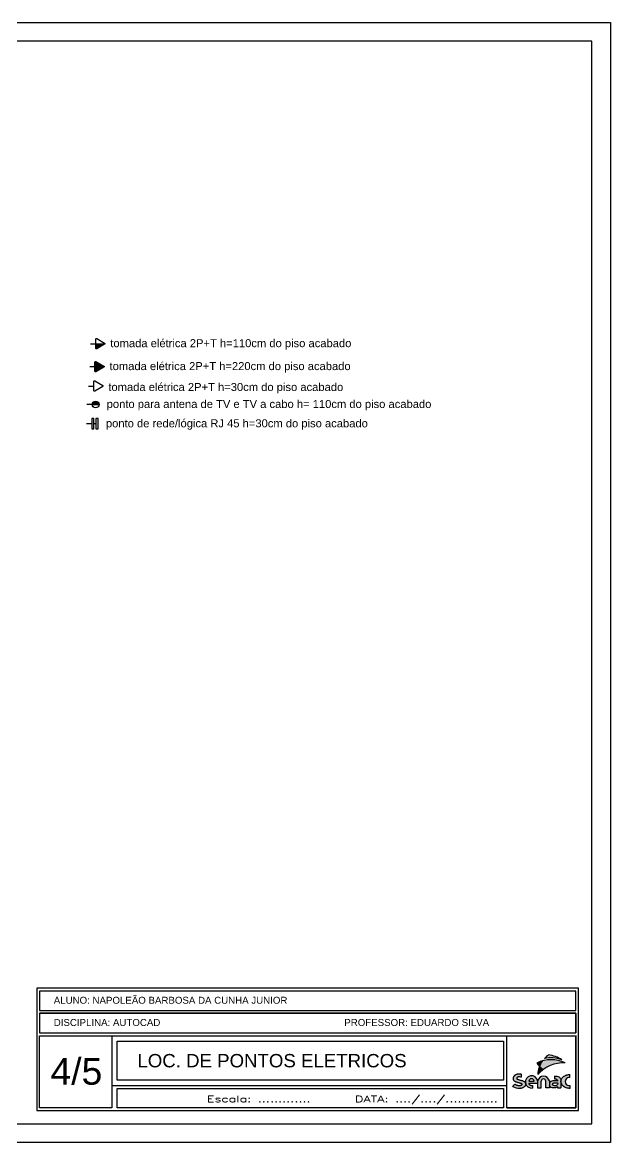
# Model space of a CAD drawing. Extents: x -39 to 242, y 20 to 69.
# Drawn here: x 184.79 to 195.81, y 37.49 to 58.49 of the extents above; entities that cross this region are included whole.
import ezdxf
from ezdxf.enums import TextEntityAlignment as Align

# ---------------------------------------------------------------- set-up
doc = ezdxf.new("R2010")
doc.units = 0
doc.header["$MEASUREMENT"] = 0
doc.layers.get('0').update_dxf_attribs({"linetype": 'CONTINUOUS'})
for name, color, linetype in [('01', 1, 'CONTINUOUS'), ('CARIMBO', 2, 'CONTINUOUS'), ('PRANCHA', 2, 'CONTINUOUS'), ('Texto', 2, 'CONTINUOUS')]:
    doc.layers.add(name, color=color, linetype=linetype)
doc.styles.add('COPLAND', font='arial.ttf', dxfattribs={"height": 0.4})
doc.styles.add('R100-100', font='arial.ttf', dxfattribs={"height": 0.26})
doc.styles.add('R80-100', font='arial.ttf', dxfattribs={"height": 0.2})
doc.styles.add('ROMANS', font='romans.shx')

# ---------------------------------------------------------------- blocks, each defined once
blk = doc.blocks.new('TOM-MÉDIA-S')
blk.add_hatch(color=0).paths.add_polyline_path([(0.2100579376276961, -0.00866025412410933, 0.2679491947425846), (0.2150579376276961, 0), (0.07783361898432874, 0), (0.07783361898432872, -0.06767949192431913, 0.5773502691896266), (0.09283361898432875, -0.0763397459621635)])
at = {"color": 0}
blk.add_line((0, 0), (0.2150579376276961, 0), dxfattribs=at)
blk.add_lwpolyline([(0.07783361898432872, -0.06767949192431913), (0.07783361898432872, 0.0676794919243191, -0.5773502691896268), (0.09283361898432875, 0.07633974596216347), (0.2100579376276961, 0.008660253951579412, -0.5773502691896237), (0.2100579376276961, -0.00866025412410933), (0.09283361898432875, -0.0763397459621635, -0.5773502691896267)], format="xyb", close=True, dxfattribs=at)
blk = doc.blocks.new('TOM-ALTA-S')
blk.add_hatch(color=0).paths.add_polyline_path([(-0.008660254037844371, -0.2100579376276961, 0.5773502691896236), (0.008660254037844371, -0.2100579376276961), (0.07633974596216349, -0.09283361898432874, 0.5773502691896266), (0.06767949192431912, -0.07783361898432871), (-0.06767949192431913, -0.07783361898432872, 0.5773502691896266), (-0.0763397459621635, -0.09283361898432875)])
at = {"color": 0}
blk.add_line((0, 0), (0, -0.07783361898432872), dxfattribs=at)
blk.add_lwpolyline([(-0.06767949192431913, -0.07783361898432872), (0.06767949192431912, -0.07783361898432871, -0.5773502691896267), (0.07633974596216349, -0.09283361898432874), (0.008660254037844371, -0.2100579376276961, -0.5773502691896237), (-0.008660254037844371, -0.2100579376276961), (-0.0763397459621635, -0.09283361898432875, -0.5773502691896268)], format="xyb", close=True, dxfattribs=at)
blk = doc.blocks.new('TOM-BAIXA')
at = {"color": 0}
blk.add_line((0, 0), (0.07783361898432872, 0), dxfattribs=at)
blk.add_lwpolyline([(0.07783361898432874, -0.0676794919283292), (0.07783361898432872, 0.067679491920309, -0.5773502693232966), (0.09283361898780158, 0.07633974595614833), (0.210057937631169, 0.00866025409046476, -0.5773502691896237), (0.2100579376242233, -0.00866025398522398), (0.09283361898085592, -0.07633974596817862, -0.5773502690559571)], format="xyb", close=True, dxfattribs=at)
blk = doc.blocks.new('ANTENA-M')
blk.add_hatch(color=0).paths.add_polyline_path([(0.1799999999999953, 0, 1), (0.07999999999999563, 0)])
at = {"color": 0}
for p, q in [((0.08000000000004093, 0), (0, 0)), ((0.07999999999999563, 0), (0.1799999999999953, 0))]:
    blk.add_line(p, q, dxfattribs=at)
blk.add_circle((0.1299999999999955, 0), 0.04999999999999982, dxfattribs=at)
blk = doc.blocks.new('A$C299836A3')
at = {"color": 0}
for p, q in [((0.07891875224208889, 0.07674191976843758), (2.278898136864882e-08, 0.07674191976843758)), ((0.1389206722030281, 0.07674191976843758), (0.1089187522421184, 0.07674191976843758))]:
    blk.add_line(p, q, dxfattribs=at)
for points in [[(0.07891875224208889, 0.1534838401920808), (0.07891875224208889, -6.552056674991036e-10), (0.1089187522421184, -6.552056674991036e-10), (0.1089187522421184, 0.1534838401920808)], [(0.1389206722030281, 0.1534838401920808), (0.1389206722030281, -6.552056674991036e-10), (0.1689206722031145, -6.552056674991036e-10), (0.1689206722031145, 0.1534838401920808)]]:
    blk.add_lwpolyline(points, close=True, dxfattribs=at)
blk = doc.blocks.new('senac df')
at = {"layer": '01', "true_color": 0x293189}
h = blk.add_hatch(color=177, dxfattribs=at)
h.dxf.hatch_style = 1
h.paths.add_polyline_path([(23.12471126328184, 82.12019125206895, 0.122060802589952), (22.6253476645162, 82.30675493716714, 0.05607907093259493), (22.47227989289519, 82.1776000858851, -0.137222284474121)])
at = {"layer": '01', "true_color": 0xf8991e}
h = blk.add_hatch(color=30, dxfattribs=at)
h.dxf.hatch_style = 1
h.paths.add_polyline_path([(22.44204722868611, 81.76714917624855, -0.07746554295554431), (22.28575715491785, 81.88065218743425, 0.08687936141240542), (22.22726702009857, 81.57732143022167, -0.05318235970607735)])
h.paths.add_polyline_path([(22.39205478295402, 82.07984694884334, 0.04275965867840641), (22.18967337267238, 82.00361093599624, 0.0624523624756864), (22.28575715491785, 81.88065218743425, -0.06327505743186186)])
at = {"layer": '01', "true_color": 0xf26722}
h = blk.add_hatch(color=30, dxfattribs=at)
h.dxf.hatch_style = 1
h.paths.add_polyline_path([(22.44204722868611, 81.76714917624855, -0.1612747070521967), (23.25427099141837, 82.01639403080233, 0.1759057720063292), (22.39205478295402, 82.07984694884334, 0.06327505743186185), (22.28575715491785, 81.88065218743425, 0.0774655429555441)])
at = {"layer": '01', "true_color": 0x293189}
h = blk.add_hatch(color=177, dxfattribs=at)
h.dxf.hatch_style = 1
edge = h.paths.add_edge_path()
edge.add_spline(control_points=[(21.28400685629879, 81.13305418256323), (21.31646558337513, 81.11050911736248), (21.3747886334079, 81.06999930431274), (21.46562045382725, 81.0552096680025), (21.53128894327458, 81.05705917596401), (21.5718536865905, 81.05751180781141), (21.60434446767719, 81.05603429598374), (21.64784580459252, 81.0698664943803), (21.70033816715232, 81.094840833678), (21.75194185663629, 81.14053388243957), (21.76848782056344, 81.20719545105936), (21.75667407279239, 81.26179791722407), (21.73451244703251, 81.29884620810407), (21.7096236962975, 81.32326614640034), (21.67422464339397, 81.33963028758842), (21.63313200922257, 81.35291171285714), (21.58705951632012, 81.36043488389714), (21.53722064302235, 81.3755501828267), (21.48976503443583, 81.38680828744928), (21.45439555545753, 81.39937515608788), (21.43538372580585, 81.4221155861822), (21.43653274155031, 81.44372399995845), (21.44174935233349, 81.46280102205684), (21.46359033081978, 81.47367682720814), (21.48784753422252, 81.48556003062313), (21.52058544475745, 81.49172442414638), (21.56205142004298, 81.48524354291777), (21.59215934880299, 81.47655709050045), (21.61002540335551, 81.47140254685871)], knot_values=[0, 0, 0, 0, 0.1170465418040239, 0.2103135867818472, 0.2692988181208128, 0.3144219548998243, 0.3321721094722924, 0.366324336470911, 0.4490840558350866, 0.5070681563274516, 0.5654376660436878, 0.6459643796785843, 0.6674534803110195, 0.6943818134907365, 0.7491463655181009, 0.78236154089769, 0.8239652090854733, 0.8887703709138945, 0.9383756955747148, 0.9703618881101811, 1.000752297367376, 1.017988205684793, 1.033835485385243, 1.057256855152789, 1.085894329854917, 1.116536913852712, 1.154789815442737, 1.210616922878685, 1.210616922878685, 1.210616922878685, 1.210616922878685], degree=3, periodic=0)
edge.add_line((21.61002540335551, 81.47140254685871), (21.61027989235822, 81.58064914836669))
edge.add_line((21.61027989235822, 81.58064914836669), (21.60141912716766, 81.58224368998309))
edge.add_line((21.60141912716766, 81.58224368998309), (21.59255245922158, 81.58379822849547))
edge.add_line((21.59255245922158, 81.58379822849547), (21.58367398576451, 81.58527276079981))
edge.add_line((21.58367398576451, 81.58527276079981), (21.57477780404093, 81.5866272837921))
edge.add_line((21.57477780404093, 81.5866272837921), (21.56341220626393, 81.58811550501335))
edge.add_line((21.56341220626393, 81.58811550501335), (21.55690947087701, 81.58881849025856))
edge.add_line((21.55690947087701, 81.58881849025856), (21.54793426751366, 81.58960031447236))
edge.add_line((21.54793426751366, 81.58960031447236), (21.53893845257091, 81.5901616052132))
edge.add_line((21.53893845257091, 81.5901616052132), (21.52992811838224, 81.5904968183754))
edge.add_line((21.52992811838224, 81.5904968183754), (21.52090935728112, 81.59060040985335))
edge.add_line((21.52090935728112, 81.59060040985335), (21.51188826160103, 81.59046683554136))
edge.add_line((21.51188826160103, 81.59046683554136), (21.50287092367547, 81.59009055133383))
edge.add_line((21.50287092367547, 81.59009055133383), (21.4938634358379, 81.58946601312509))
edge.add_line((21.4938634358379, 81.58946601312509), (21.48089127582807, 81.58811550501335))
edge.add_line((21.48089127582807, 81.58811550501335), (21.47590260101572, 81.58744991233503))
edge.add_line((21.47590260101572, 81.58744991233503), (21.46696583646846, 81.58604555323193))
edge.add_line((21.46696583646846, 81.58604555323193), (21.45807527793971, 81.58436610752086))
edge.add_line((21.45807527793971, 81.58436610752086), (21.44924471851154, 81.58240303974635))
edge.add_line((21.44924471851154, 81.58240303974635), (21.44048795126605, 81.58014781445293))
edge.add_line((21.44048795126605, 81.58014781445293), (21.4318187692853, 81.57759189618508))
edge.add_line((21.4318187692853, 81.57759189618508), (21.42325096565139, 81.57472674948737))
edge.add_line((21.42325096565139, 81.57472674948737), (21.41479833344638, 81.57154383890429))
edge.add_line((21.41479833344638, 81.57154383890429), (21.40647466575237, 81.56803462898036))
edge.add_line((21.40647466575237, 81.56803462898036), (21.39902077334204, 81.56454898157668))
edge.add_line((21.39902077334204, 81.56454898157668), (21.39027144124424, 81.56000519410588))
edge.add_line((21.39027144124424, 81.56000519410588), (21.38242980410651, 81.55547812968182))
edge.add_line((21.38242980410651, 81.55547812968182), (21.37479212306688, 81.55061024757843))
edge.add_line((21.37479212306688, 81.55061024757843), (21.36738167581602, 81.54540240325956))
edge.add_line((21.36738167581602, 81.54540240325956), (21.36022174004463, 81.53985545218903))
edge.add_line((21.36022174004463, 81.53985545218903), (21.35333559344336, 81.53397024983066))
edge.add_line((21.35333559344336, 81.53397024983066), (21.34674651370291, 81.52774765164827))
edge.add_line((21.34674651370291, 81.52774765164827), (21.34047777851395, 81.5211885131057))
edge.add_line((21.34047777851395, 81.5211885131057), (21.33740300136958, 81.51770406059543))
edge.add_line((21.33740300136958, 81.51770406059543), (21.32900341072503, 81.5070769325958))
edge.add_line((21.32900341072503, 81.5070769325958), (21.32386827407533, 81.49956066537389))
edge.add_line((21.32386827407533, 81.49956066537389), (21.31918714589766, 81.49176965823648))
edge.add_line((21.31918714589766, 81.49176965823648), (21.31499959976189, 81.48372822549725))
edge.add_line((21.31499959976189, 81.48372822549725), (21.31134520923789, 81.47546068146984))
edge.add_line((21.31134520923789, 81.47546068146984), (21.30705412994644, 81.46305142626989))
edge.add_line((21.30705412994644, 81.46305142626989), (21.30579287346346, 81.45834451935376))
edge.add_line((21.30579287346346, 81.45834451935376), (21.30394640300157, 81.44954458348867))
edge.add_line((21.30394640300157, 81.44954458348867), (21.30271491121314, 81.44061594170078))
edge.add_line((21.30271491121314, 81.44061594170078), (21.3020883785785, 81.43158300435645))
edge.add_line((21.3020883785785, 81.43158300435645), (21.30200122359611, 81.42560140269401))
edge.add_line((21.30200122359611, 81.42560140269401), (21.30262388800599, 81.4133256592191))
edge.add_line((21.30262388800599, 81.4133256592191), (21.30381150133709, 81.4042287907934))
edge.add_line((21.30381150133709, 81.4042287907934), (21.30564397282161, 81.39526330037161))
edge.add_line((21.30564397282161, 81.39526330037161), (21.30814542054489, 81.38651251626551))
edge.add_line((21.30814542054489, 81.38651251626551), (21.31133996259226, 81.37805976678688))
edge.add_line((21.31133996259226, 81.37805976678688), (21.31625623466846, 81.3681932247544))
edge.add_line((21.31625623466846, 81.3681932247544), (21.3198973691189, 81.36237360832531))
edge.add_line((21.3198973691189, 81.36237360832531), (21.3252330157514, 81.3552248669752))
edge.add_line((21.3252330157514, 81.3552248669752), (21.33118521595607, 81.34851947596981))
edge.add_line((21.33118521595607, 81.34851947596981), (21.33768033002407, 81.34223453915264))
edge.add_line((21.33768033002407, 81.34223453915264), (21.34464471824657, 81.33634716036723))
edge.add_line((21.34464471824657, 81.33634716036723), (21.35200474091472, 81.33083444345712))
edge.add_line((21.35200474091472, 81.33083444345712), (21.35968675831968, 81.32567349226582))
edge.add_line((21.35968675831968, 81.32567349226582), (21.36761713075262, 81.32084141063689))
edge.add_line((21.36761713075262, 81.32084141063689), (21.37572221850469, 81.31631530241384))
edge.add_line((21.37572221850469, 81.31631530241384), (21.38252190673995, 81.31277837059645))
edge.add_line((21.38252190673995, 81.31277837059645), (21.3921825084608, 81.3080930340756))
edge.add_line((21.3921825084608, 81.3080930340756), (21.40048020095614, 81.30436687983075))
edge.add_line((21.40048020095614, 81.30436687983075), (21.40882460477397, 81.30088442563245))
edge.add_line((21.40882460477397, 81.30088442563245), (21.41721880150171, 81.29763627717368))
edge.add_line((21.41721880150171, 81.29763627717368), (21.42566587272681, 81.29461304014748))
edge.add_line((21.42566587272681, 81.29461304014748), (21.43416890003672, 81.29180532024687))
edge.add_line((21.43416890003672, 81.29180532024687), (21.44273096501888, 81.28920372316486))
edge.add_line((21.44273096501888, 81.28920372316486), (21.45563520689348, 81.28568162543965))
edge.add_line((21.45563520689348, 81.28568162543965), (21.46004410187105, 81.28458047636762))
edge.add_line((21.46004410187105, 81.28458047636762), (21.46879082113562, 81.2825195194357))
edge.add_line((21.46879082113562, 81.2825195194357), (21.47757881625251, 81.28056839945071))
edge.add_line((21.47757881625251, 81.28056839945071), (21.48639119629105, 81.2786787513254))
edge.add_line((21.48639119629105, 81.2786787513254), (21.49521107032059, 81.27680220997256))
edge.add_line((21.49521107032059, 81.27680220997256), (21.50402154741044, 81.2748904103049))
edge.add_line((21.50402154741044, 81.2748904103049), (21.51280573662996, 81.27289498723523))
edge.add_line((21.51280573662996, 81.27289498723523), (21.52154674704849, 81.27076757567627))
edge.add_line((21.52154674704849, 81.27076757567627), (21.53104797537526, 81.26822962270319))
edge.add_line((21.53104797537526, 81.26822962270319), (21.5388398260142, 81.26594388048295))
edge.add_line((21.5388398260142, 81.26594388048295), (21.54741787756869, 81.26330143707925))
edge.add_line((21.54741787756869, 81.26330143707925), (21.5560109645796, 81.26065042734459))
edge.add_line((21.5560109645796, 81.26065042734459), (21.56466821863919, 81.2581088220049))
edge.add_line((21.56466821863919, 81.2581088220049), (21.56967408649882, 81.25674807772091))
edge.add_line((21.56967408649882, 81.25674807772091), (21.58225741524553, 81.25356507522602))
edge.add_line((21.58225741524553, 81.25356507522602), (21.59095393375545, 81.25103824579931))
edge.add_line((21.59095393375545, 81.25103824579931), (21.59933845212823, 81.24778726687393))
edge.add_line((21.59933845212823, 81.24778726687393), (21.60784018305924, 81.24297013313651))
edge.add_line((21.60784018305924, 81.24297013313651), (21.61439392408964, 81.23753013402138))
edge.add_line((21.61439392408964, 81.23753013402138), (21.62047541921132, 81.23037191948255))
edge.add_line((21.62047541921132, 81.23037191948255), (21.62504685447532, 81.22224641818048))
edge.add_line((21.62504685447532, 81.22224641818048), (21.62807296550375, 81.2103623007516))
edge.add_line((21.62807296550375, 81.2103623007516), (21.62800909778742, 81.2044136168343))
edge.add_line((21.62800909778742, 81.2044136168343), (21.62607800012857, 81.19543092287941))
edge.add_line((21.62607800012857, 81.19543092287941), (21.62225515607517, 81.18696378475377))
edge.add_line((21.62225515607517, 81.18696378475377), (21.61703684739882, 81.17959149744274))
edge.add_line((21.61703684739882, 81.17959149744274), (21.61038358105654, 81.17318108818036))
edge.add_line((21.61038358105654, 81.17318108818036), (21.60295157922229, 81.16806173422633))
edge.add_line((21.60295157922229, 81.16806173422633), (21.59486378404953, 81.16386435634273))
edge.add_line((21.59486378404953, 81.16386435634273), (21.58346666506031, 81.1593119196192))
edge.add_line((21.58346666506031, 81.1593119196192), (21.57771581704531, 81.15736874995044))
edge.add_line((21.57771581704531, 81.15736874995044), (21.56899427446207, 81.15480632912745))
edge.add_line((21.56899427446207, 81.15480632912745), (21.56021446651854, 81.15272241172728))
edge.add_line((21.56021446651854, 81.15272241172728), (21.5513819819902, 81.15115926752513))
edge.add_line((21.5513819819902, 81.15115926752513), (21.54208167553236, 81.15012654772491))
edge.add_line((21.54208167553236, 81.15012654772491), (21.53358203731346, 81.14974735541782))
edge.add_line((21.53358203731346, 81.14974735541782), (21.52463037543287, 81.14987060628899))
edge.add_line((21.52463037543287, 81.14987060628899), (21.51565786254397, 81.15045309045176))
edge.add_line((21.51565786254397, 81.15045309045176), (21.50667493726533, 81.15141897737024))
edge.add_line((21.50667493726533, 81.15141897737024), (21.49769203821551, 81.15269243650853))
edge.add_line((21.49769203821551, 81.15269243650853), (21.48871960401306, 81.15419763733073))
edge.add_line((21.48871960401306, 81.15419763733073), (21.48092391812293, 81.15563786146711))
edge.add_line((21.48092391812293, 81.15563786146711), (21.47085168350739, 81.15763399560852))
edge.add_line((21.47085168350739, 81.15763399560852), (21.46199494153017, 81.1595736551165))
edge.add_line((21.46199494153017, 81.1595736551165), (21.45322411816791, 81.16174381941956))
edge.add_line((21.45322411816791, 81.16174381941956), (21.44456547854222, 81.16421052900455))
edge.add_line((21.44456547854222, 81.16421052900455), (21.43604528777472, 81.16703982435831))
edge.add_line((21.43604528777472, 81.16703982435831), (21.42515810795992, 81.17128489370447))
edge.add_line((21.42515810795992, 81.17128489370447), (21.41158022342302, 81.17830863682875))
edge.add_line((21.41158022342302, 81.17830863682875), (21.40388446952105, 81.1830455882821))
edge.add_line((21.40388446952105, 81.1830455882821), (21.39646837049671, 81.1882241919472))
edge.add_line((21.39646837049671, 81.1882241919472), (21.38619779183591, 81.1965123246942))
edge.add_line((21.38619779183591, 81.1965123246942), (21.38259271598842, 81.19976427059947))
edge.add_line((21.38259271598842, 81.19976427059947), (21.37612130740367, 81.20601930224241))
edge.add_line((21.37612130740367, 81.20601930224241), (21.36985001607406, 81.21247512093727))
edge.add_line((21.36985001607406, 81.21247512093727), (21.36367878337201, 81.2190313331581))
edge.add_line((21.36367878337201, 81.2190313331581), (21.28400685629879, 81.13305418256323))
edge = h.paths.add_edge_path()
edge.add_arc((21.98940851089095, 81.29533893875042), 0.2303844568207524, 9.120407305466284, 278.663521106106)
edge.add_line((22.02411165303033, 81.06758317072193), (22.02411165303033, 81.16631278986004))
edge.add_spline(control_points=[(22.02411165303033, 81.16631278986003), (22.01052378622247, 81.16578520698667), (21.98365020946837, 81.16474177323494), (21.93509773939263, 81.17428885824167), (21.89176911706384, 81.20648546959453), (21.88815512293883, 81.24042006657842), (21.88701341003855, 81.25114049550061)], knot_values=[0, 0, 0, 0, 0.04058585779034729, 0.08026919750412398, 0.1488738225000278, 0.1805558110187339, 0.1805558110187339, 0.1805558110187339, 0.1805558110187339], degree=3, periodic=0)
edge.add_line((21.88701341003855, 81.25114049550061), (22.21688031199379, 81.25114049550061))
edge.add_line((22.21688031199379, 81.25114049550061), (22.21688031199379, 81.33185712117542))
h.paths.add_polyline_path([(21.887971521842, 81.33033298420486, -0.8846075214404191), (22.08568952886458, 81.33033298420486)], flags=16)
h.paths.add_polyline_path([(22.35249351663758, 81.32505067618348, -1), (22.52328813003926, 81.32505067618348), (22.52328813003926, 81.0791812096532), (22.65890133468305, 81.0791812096532), (22.65890133468305, 81.33185712117542, 0.8201310592314983), (22.21688031199379, 81.33185712117542), (22.21688031199379, 81.25114049550061), (22.21688031199379, 81.0791812096532), (22.35249351663758, 81.0791812096532)])
edge = h.paths.add_edge_path()
edge.add_spline(control_points=[(23.09125295282868, 81.32993564227725), (23.09158395652497, 81.34191595425283), (23.09264669990266, 81.36290681089726), (23.08574394868253, 81.40197516551237), (23.06580478769608, 81.43880734057905), (23.02819690223114, 81.47599562929733), (22.97467822814584, 81.50548177820937), (22.90888241160081, 81.51419530570011), (22.86453322236353, 81.51322152555201), (22.84575992481211, 81.51280931814114)], knot_values=[0, 0, 0, 3.601025033717065e-11, 0.03589685289229289, 0.06283103389165084, 0.1181243715006328, 0.1579725824448673, 0.2205898683946723, 0.2974174022543364, 0.3538105935848078, 0.3538105935848078, 0.3538105935848078, 0.3538105935848078], degree=3, periodic=0)
edge.add_line((22.84575992481211, 81.51280931814114), (22.84575992481211, 81.40792220634927))
edge.add_spline(control_points=[(22.84575992481211, 81.40792220634927), (22.8533909951331, 81.4079212335589), (22.86923304967899, 81.40791921405211), (22.89740313573231, 81.40793781105228), (22.93092513012447, 81.39447067986168), (22.95564869388534, 81.37485699007907), (22.96970223859372, 81.35114329709235), (22.96617419328636, 81.33916875990525), (22.96731548700491, 81.32499088318507), (22.94973335908056, 81.33547180329337), (22.92619184848442, 81.33682704931134), (22.8871396957258, 81.33803641866196), (22.83621574269645, 81.34230210203228), (22.78372369298665, 81.33574847434105), (22.73234531402221, 81.32198237504457), (22.70087768813024, 81.29797254189299), (22.67379212663221, 81.27949384393676), (22.6638285314243, 81.26185429145096), (22.65890133468305, 81.2512058303841)], knot_values=[0, 0, 0, 0, 0.02292818971989163, 0.04759877931963437, 0.08384156327373264, 0.1286360896759426, 0.1409286221694976, 0.1628370626423538, 0.1651654007277449, 0.179695667776556, 0.1964941945974233, 0.250687206844104, 0.2876467794412468, 0.3519702982388161, 0.4080017012140835, 0.4440341584914037, 0.4702679379263926, 0.5047630191383674, 0.5047630191383674, 0.5047630191383674, 0.5047630191383674], degree=3, periodic=0)
edge.add_line((22.65890133468305, 81.25120583038411), (22.65890133468305, 81.16200879609012))
edge.add_spline(control_points=[(22.65890133468305, 81.16200879609013), (22.66999565155044, 81.14202706914591), (22.69277406892438, 81.10100136908446), (22.76259252954079, 81.0765703738626), (22.82558544912181, 81.06888819090591), (22.88407176357233, 81.07894713987373), (22.92722512830711, 81.09741788415171), (22.95184725665542, 81.11569141948345), (22.96150043515991, 81.12285561325132)], knot_values=[0, 0, 0, 0, 0.06639583106812998, 0.1363213228933658, 0.2095361815275619, 0.2566538939424002, 0.312487827447, 0.3484940224273204, 0.3484940224273204, 0.3484940224273204, 0.3484940224273204], degree=3, periodic=0)
edge.add_line((22.96150043515991, 81.12285561325132), (22.96150043515991, 81.07760761643601))
edge.add_line((22.96150043515991, 81.07760761643601), (23.09125295282934, 81.07909921156127))
edge.add_spline(control_points=[(23.09125295282934, 81.07909921156127), (23.09157820329625, 81.13961669012596), (23.09202768300677, 81.22324878757945), (23.09061368797357, 81.30679815924846), (23.09125295282834, 81.32993564226524)], knot_values=[0.3538105935487975, 0.3538105935487975, 0.3538105935487975, 0.3538105935487975, 0.53531971242283, 0.6046470242527817, 0.6046470242527817, 0.6046470242527817, 0.6046470242887919], degree=3, periodic=0)
edge = h.paths.add_edge_path(flags=16)
edge.add_spline(control_points=[(22.97061851619696, 81.24510004490003), (22.96724697184049, 81.24987670694169), (22.9540303075651, 81.26860152022803), (22.90662190676688, 81.2620242274925), (22.87045195987911, 81.26685032215104), (22.83821018600077, 81.25901407995772), (22.81414949221391, 81.25535790086471), (22.79189000838034, 81.23771705925934), (22.77636590664713, 81.21869177479678), (22.77652162703908, 81.18841059752876), (22.80728045852707, 81.16509806938647), (22.84760257896781, 81.1501755759108), (22.90281311022319, 81.14760959691822), (22.94510657397944, 81.18005641963171), (22.97287120575668, 81.21550358762087), (22.97121593621086, 81.23725097584261), (22.97061851619696, 81.24510004490003)], knot_values=[0, 0, 0, 0, 0.01688874586801269, 0.06620493772864, 0.1223245729698048, 0.1300604124884419, 0.1654732948244443, 0.19348934545682, 0.2133214933409269, 0.2373426305082509, 0.2747180988150443, 0.3185455175290917, 0.368519057532726, 0.4312014026625527, 0.4720084276659519, 0.4950541753922108, 0.4950541753922108, 0.4950541753922108, 0.4950541753922108], degree=3, periodic=0)
edge = h.paths.add_edge_path()
edge.add_line((23.42374192811599, 81.46090294035295), (23.42374192811599, 81.56927610362206))
edge.add_spline(control_points=[(23.42374192811599, 81.56927610362206), (23.40854453227118, 81.56973349668993), (23.36997673950542, 81.57089426404994), (23.30529012530925, 81.55785582558926), (23.22600062001092, 81.5277903423458), (23.14643860713173, 81.46850542386704), (23.09989571005954, 81.39397539067501), (23.09201303945634, 81.34362761074244), (23.09125295282834, 81.32993564226521)], knot_values=[0.481185068371087, 0.481185068371087, 0.481185068371087, 0.481185068371087, 0.5267023306364078, 0.5966983021013849, 0.677380729316007, 0.7795732016108928, 0.8895853863061398, 0.9302280848494399, 0.9302280848494399, 0.9302280848494399, 0.9302280848494399], degree=3, periodic=0)
edge.add_spline(control_points=[(23.09125295282834, 81.32993564226521), (23.09004188804634, 81.30811989099647), (23.09507498353152, 81.25887118128858), (23.13282261579204, 81.17837666644954), (23.21992592191621, 81.09076891295494), (23.3325561271991, 81.0574116884823), (23.40506332484619, 81.05508120004194), (23.42408285875149, 81.05446988412646)], knot_values=[0, 0, 0, 0, 0.06475701458016092, 0.1443490612267846, 0.2632332803439829, 0.4240136211683113, 0.4811850683710871, 0.4811850683710871, 0.4811850683710871, 0.4811850683710871], degree=3, periodic=0)
edge.add_line((23.42408285875149, 81.05446988412646), (23.42374192811599, 81.15859183140307))
edge.add_arc((23.40226743769431, 81.30974738587801), 0.1526733617482022, 81.91416705569912, 278.0858329443009, ccw=False)
at = {"color": 2, "linetype": 'Continuous'}
for p, q in [((21.06165171517808, 80.32818140833248), (21.06165171517808, 83.03167147656475)), ((21.06165171517808, 80.3803082527289), (21.06165171517808, 83.02499643642767)), ((23.64651720957242, 83.03085036924813), (23.64651720957242, 80.32818140833248)), ((23.64651720957242, 80.32818140833248), (21.06165171517808, 80.32818140833248))]:
    blk.add_line(p, q, dxfattribs=at)
at = {"layer": '01', "color": 177, "true_color": 0x293189}
for p, q in [((23.42374192811599, 81.46090294035295), (23.42374192811599, 81.56927610362206)), ((21.88797152184202, 81.33033298420486), (22.08568952886458, 81.33033298420486)), ((22.02411165303033, 81.16631278986004), (22.02411165303033, 81.06758317072193)), ((23.42374192811599, 81.15859183140307), (23.42408285875149, 81.05446988412646))]:
    blk.add_line(p, q, dxfattribs=at)
at = {"layer": '01'}
blk.add_lwpolyline([(21.06165171517808, 83.02499643642767), (23.64651720957242, 83.02499643642767), (23.64651720957242, 80.32818140833248), (21.06165171517808, 80.32818140833248)], close=True, dxfattribs=at)
at = {"layer": '01', "color": 177, "true_color": 0x293189}
for points in [[(21.61002540335551, 81.47140254685871), (21.61027989235822, 81.58064914836669), (21.60141912716765, 81.58224368998309), (21.59255245922158, 81.58379822849547), (21.58367398576451, 81.58527276079981), (21.57477780404093, 81.5866272837921), (21.56341220626393, 81.58811550501335), (21.55690947087701, 81.58881849025856), (21.54793426751366, 81.58960031447236), (21.53893845257091, 81.5901616052132), (21.52992811838224, 81.5904968183754), (21.52090935728112, 81.59060040985335), (21.51188826160103, 81.59046683554136), (21.50287092367547, 81.59009055133383), (21.4938634358379, 81.58946601312509), (21.48089127582807, 81.58811550501335), (21.47590260101572, 81.58744991233503), (21.46696583646846, 81.58604555323193), (21.45807527793971, 81.58436610752086), (21.44924471851154, 81.58240303974635), (21.44048795126605, 81.58014781445293), (21.4318187692853, 81.57759189618508), (21.42325096565139, 81.57472674948737), (21.41479833344638, 81.57154383890429), (21.40647466575237, 81.56803462898036), (21.39902077334204, 81.56454898157668), (21.39027144124424, 81.56000519410588), (21.38242980410651, 81.55547812968182), (21.37479212306688, 81.55061024757843), (21.36738167581602, 81.54540240325956), (21.36022174004463, 81.53985545218903), (21.35333559344336, 81.53397024983066), (21.34674651370291, 81.52774765164827), (21.34047777851395, 81.5211885131057), (21.33740300136958, 81.51770406059543), (21.32900341072503, 81.5070769325958), (21.32386827407533, 81.49956066537389), (21.31918714589766, 81.49176965823648), (21.31499959976189, 81.48372822549725), (21.31134520923789, 81.47546068146984), (21.30705412994644, 81.46305142626989), (21.30579287346346, 81.45834451935376), (21.30394640300157, 81.44954458348867), (21.30271491121314, 81.44061594170078), (21.3020883785785, 81.43158300435645), (21.30200122359611, 81.42560140269401), (21.30262388800599, 81.4133256592191), (21.30381150133709, 81.4042287907934), (21.30564397282161, 81.39526330037161), (21.30814542054489, 81.38651251626551), (21.31133996259226, 81.37805976678688), (21.31625623466846, 81.3681932247544), (21.3198973691189, 81.36237360832531), (21.3252330157514, 81.3552248669752), (21.33118521595607, 81.34851947596981), (21.33768033002407, 81.34223453915264), (21.34464471824657, 81.33634716036723), (21.35200474091472, 81.33083444345712), (21.35968675831968, 81.32567349226582), (21.36761713075262, 81.32084141063689), (21.37572221850469, 81.31631530241384), (21.38252190673995, 81.31277837059645), (21.3921825084608, 81.3080930340756), (21.40048020095614, 81.30436687983075), (21.40882460477397, 81.30088442563245), (21.41721880150171, 81.29763627717368), (21.42566587272681, 81.29461304014748), (21.43416890003672, 81.29180532024687), (21.44273096501888, 81.28920372316486), (21.45563520689348, 81.28568162543965), (21.46004410187105, 81.28458047636762), (21.46879082113562, 81.2825195194357), (21.47757881625251, 81.28056839945071), (21.48639119629105, 81.2786787513254), (21.49521107032058, 81.27680220997256), (21.50402154741044, 81.2748904103049), (21.51280573662996, 81.27289498723523), (21.52154674704849, 81.27076757567627), (21.53104797537526, 81.26822962270319), (21.5388398260142, 81.26594388048295), (21.54741787756869, 81.26330143707925), (21.5560109645796, 81.26065042734459), (21.56466821863919, 81.2581088220049), (21.56967408649882, 81.25674807772091), (21.58225741524553, 81.25356507522602), (21.59095393375545, 81.25103824579931), (21.59933845212823, 81.24778726687393), (21.60784018305924, 81.24297013313651), (21.61439392408964, 81.23753013402138), (21.62047541921132, 81.23037191948255), (21.62504685447532, 81.22224641818048), (21.62807296550375, 81.2103623007516), (21.62800909778742, 81.2044136168343), (21.62607800012857, 81.19543092287941), (21.62225515607517, 81.18696378475377), (21.61703684739882, 81.17959149744274), (21.61038358105654, 81.17318108818036), (21.60295157922229, 81.16806173422633), (21.59486378404953, 81.16386435634273), (21.58346666506031, 81.1593119196192), (21.57771581704531, 81.15736874995044), (21.56899427446207, 81.15480632912745), (21.56021446651854, 81.15272241172728), (21.5513819819902, 81.15115926752513), (21.54208167553236, 81.15012654772491), (21.53358203731346, 81.14974735541782), (21.52463037543287, 81.14987060628899), (21.51565786254397, 81.15045309045176), (21.50667493726533, 81.15141897737024), (21.4976920382155, 81.15269243650853), (21.48871960401306, 81.15419763733073), (21.48092391812293, 81.15563786146711), (21.47085168350739, 81.15763399560852), (21.46199494153017, 81.1595736551165), (21.45322411816791, 81.16174381941956), (21.44456547854222, 81.16421052900455), (21.43604528777472, 81.16703982435831), (21.42768981098703, 81.1702977459677), (21.42344446375716, 81.17217134966555), (21.41158022342302, 81.17830863682875), (21.40388446952105, 81.1830455882821), (21.39646837049671, 81.1882241919472), (21.38619779183591, 81.1965123246942), (21.38259271598842, 81.19976427059947), (21.37612130740367, 81.20601930224241), (21.36985001607406, 81.21247512093727), (21.36367878337201, 81.2190313331581), (21.28400685629879, 81.13305418256323)], [(22.84575992481211, 81.51280931814114), (22.84575992481211, 81.40792220634927)], [(21.88701341003855, 81.25114049550061), (22.21688031199379, 81.25114049550061)], [(22.21688031199379, 81.33185712117542), (22.21688031199379, 81.0791812096532), (22.35249351663758, 81.0791812096532), (22.35249351663758, 81.32505067618348)], [(22.65890133468305, 81.33185712117542), (22.65890133468305, 81.0791812096532), (22.52328813003926, 81.0791812096532), (22.52328813003926, 81.32505067618348)], [(22.96150043515991, 81.12285561325132), (22.96150043515991, 81.07760761643601), (23.09125295282934, 81.07909921156127)]]:
    blk.add_lwpolyline(points, dxfattribs=at)
for centre, radius, start, end in [((23.1227742372673, 81.56194872012946), 0.8956391551383163, 123.7373921555034, 136.5763208705959), ((22.69587407558585, 80.98263809051144), 1.21570083857851, 69.34445468579513, 100.5982916872857), ((22.49861029658166, 81.20593494518114), 1.108091609564405, 55.59587831047986, 83.43245441538109), ((21.98940851089095, 81.29533893875042), 0.2303844568207547, 9.120407305466143, 278.6635211061068), ((21.98683052535329, 81.31818136848463), 0.09960303378841745, 7.007568778803408, 172.9924312211956), ((22.43789082333842, 81.28774494206775), 0.2253697638780394, 11.28751524698183, 168.7124847530182), ((22.43789082333842, 81.32505067618348), 0.08539730670083756, 0, 180), ((23.40226743769431, 81.30974738587801), 0.1526733617482022, 81.91416705569911, 278.0858329443009)]:
    blk.add_arc(centre, radius, start, end, dxfattribs=at)
at = {"layer": '01', "color": 30, "true_color": 0xf8991e}
for centre, radius, start, end in [((22.73577305368395, 80.86064269956681), 1.266728562513502, 65.83784470866426, 115.5380407376259), ((22.72800565473254, 82.32525968973233), 0.6271041115222318, 210.857941953553, 242.8708132063565), ((23.1227742372673, 81.56194872012946), 0.8956391551383163, 144.672850028238, 179.0165295301141), ((23.22447681849258, 80.6654506602931), 1.351271876072003, 88.73658384991577, 137.5595112656138)]:
    blk.add_arc(centre, radius, start, end, dxfattribs=at)
at = {"layer": '01', "color": 177, "true_color": 0x293189}
for points in [[(21.61002540335551, 81.47140254685871), (21.55601509955147, 81.48552887007676), (21.51798743050074, 81.48967385097225), (21.48784529361183, 81.48415845997687), (21.46161418723932, 81.47266785443193), (21.4425166312725, 81.45910894894948), (21.43722434809297, 81.44417147886074), (21.43722434809297, 81.42693557054332), (21.45515524426128, 81.4023986608475), (21.48430420910404, 81.38922845350245), (21.53219226915689, 81.37628929050481), (21.59488663237357, 81.35988423578186), (21.63560245485655, 81.35133514189926), (21.66727757063097, 81.34133839662022), (21.71574472917462, 81.31584152031226), (21.73478593617205, 81.29680031331483), (21.74608271983277, 81.27852015672596), (21.76275749213505, 81.19973879105169), (21.7467815067381, 81.14359818582597), (21.70578055607895, 81.10259723516681), (21.63191508450871, 81.06527347250892), (21.59878013276864, 81.05700004624475), (21.58102997819617, 81.05700004624475), (21.53590684141716, 81.05700004624475), (21.47692161007819, 81.05700004624475), (21.38528985244864, 81.07438862504273), (21.28400685629879, 81.13305418256323)], [(22.84575992481211, 81.51280931814114), (22.90215311614259, 81.51280931814114), (22.97786631463464, 81.49977162152476), (23.03269328029774, 81.46952383919452), (23.06087022047456, 81.4413468990177), (23.08647569252469, 81.39233962420028), (23.09125295282934, 81.36583249515755), (23.09125295282934, 81.32993564230127), (23.09125295282934, 81.2606083304353), (23.09125295282934, 81.07909921156127)], [(23.42408285875149, 81.05446988412646), (23.36699873884595, 81.05762862277817), (23.21441354039337, 81.10830480267339), (23.13034970287953, 81.19236864018723), (23.09771068683347, 81.2649605717013), (23.09771068683347, 81.37036028482476), (23.15287253826261, 81.46554353402507), (23.23423708517794, 81.52737485213333), (23.30933854288446, 81.55686086765931), (23.37822466585067, 81.56927610362206), (23.42374192811599, 81.56927610362206)], [(21.88701341003855, 81.25114049550061), (21.89317615441485, 81.22006367168845), (21.9447709283977, 81.17484670730022), (21.98352579523998, 81.16631278986003), (22.02411165303033, 81.16631278986003)], [(22.96150043515991, 81.12285561325132), (22.93194162817031, 81.10229538449985), (22.88071559122216, 81.08008454774878), (22.83426621009187, 81.07217671518728), (22.7614243245755, 81.07955744951698), (22.69755604771706, 81.10802528431583), (22.65890133468305, 81.16200879609013)], [(22.97061851619696, 81.24510004490003), (22.95969422817643, 81.25797986121233), (22.91082629479013, 81.26461400518016), (22.85473232449601, 81.26291696179698), (22.84718107361334, 81.26123713348281), (22.81304750944469, 81.2518046347424), (22.79054427404503, 81.23511621092277), (22.77922525605129, 81.21883143516888), (22.77922525605129, 81.19481029800156), (22.80565370314105, 81.1683818509118), (22.8466436847217, 81.152868500495), (22.89661722472533, 81.152868500495), (22.94900266762863, 81.18729003100717), (22.9703700720637, 81.2220556363857), (22.97061851619696, 81.24510004490003)]]:
    blk.add_spline(points, degree=3, dxfattribs=at)
blk.add_open_spline([(22.84575992481211, 81.40792220634927), (22.8533909951331, 81.4079212335589), (22.86923304967899, 81.40791921405211), (22.89740313573231, 81.40793781105228), (22.93092513012447, 81.39447067986168), (22.95564869388534, 81.37485699007907), (22.96970223859372, 81.35114329709235), (22.96617419328636, 81.33916875990525), (22.96731548700491, 81.32499088318507), (22.94973335908056, 81.33547180329337), (22.92619184848442, 81.33682704931134), (22.8871396957258, 81.33803641866196), (22.83621574269645, 81.34230210203228), (22.78372369298665, 81.33574847434105), (22.73234531402221, 81.32198237504457), (22.70087768813024, 81.29797254189299), (22.67379212663221, 81.27949384393676), (22.6638285314243, 81.26185429145096), (22.65890133468305, 81.2512058303841)], degree=3, knots=[0, 0, 0, 0, 0.02292818971989163, 0.04759877931963437, 0.08384156327373264, 0.1286360896759426, 0.1409286221694976, 0.1628370626423538, 0.1651654007277449, 0.179695667776556, 0.1964941945974233, 0.250687206844104, 0.2876467794412468, 0.3519702982388161, 0.4080017012140835, 0.4440341584914037, 0.4702679379263926, 0.5047630191383674, 0.5047630191383674, 0.5047630191383674, 0.5047630191383674], dxfattribs=at)

msp = doc.modelspace()

# ---------------------------------------------------------------- linework, layer by layer
at = {"layer": 'CARIMBO', "color": 2, "linetype": 'Continuous'}
for p, q in [((185.1118335432097, 39.91442776116492), (195.1620871086698, 39.91442776116492)), ((185.1118335432097, 39.91442776116492), (185.1118335432097, 39.54953985039037)), ((195.1620871086698, 39.91442776116492), (195.1620871086698, 39.54953985039037)), ((185.1118335432097, 39.54953985039037), (195.1620871086698, 39.54953985039037)), ((193.8696543614724, 38.1421150516876), (193.8696543614724, 39.49386008580404)), ((193.8696543614724, 38.1421150516876), (193.8696543614724, 39.49386008580404)), ((193.8696543614724, 38.16817847388575), (193.8696543614724, 39.49052256573532)), ((186.4631680236671, 38.55912980685889), (193.8696543614724, 38.55912980685889)), ((186.4631680236671, 38.1421150516876), (185.1118335432097, 38.1421150516876))]:
    msp.add_line(p, q, dxfattribs=at)
at = {"layer": 'CARIMBO', "color": 5, "linetype": 'Continuous'}
msp.add_lwpolyline([(185.059706698813, 40.38356936073251), (185.059706698813, 38.0899882072913), (195.2142139530661, 38.0899882072913), (195.2142139530661, 40.38356936073251)], close=True, dxfattribs=at)
at = {"layer": 'CARIMBO', "color": 2, "linetype": 'Continuous'}
for points in [[(195.1620871086698, 40.33144251633621), (185.1118335432097, 40.33144251633621), (185.1118335432097, 39.96655460556121), (195.1620871086698, 39.96655460556121)], [(185.1118335432097, 39.54953985039037), (195.1620871086698, 39.54953985039037), (195.1620871086698, 39.91442776116492), (185.1118335432097, 39.91442776116492)], [(186.5674217124597, 39.39315931720103), (193.8073317856451, 39.39315931720103), (193.8073317856451, 38.66338349565149), (186.5674217124597, 38.66338349565149)], [(186.5674217124597, 38.50700296246259), (193.8073317856451, 38.50700296246259), (193.8073317856451, 38.1421150516876), (186.5674217124597, 38.1421150516876)]]:
    msp.add_lwpolyline(points, close=True, dxfattribs=at)
msp.add_lwpolyline([(186.4631680236671, 39.49386008580404), (186.4631680236671, 38.1421150516876), (185.1118335432097, 38.1421150516876), (185.1118335432097, 39.49344953214541), (195.1620871086698, 39.49344953214541), (195.1620871086698, 38.1421150516876), (193.8696543614724, 38.1421150516876), (195.1620871086698, 38.1421150516876), (195.1620871086698, 39.49344953214541)], dxfattribs=at)
at = {"layer": 'PRANCHA', "color": 2}
msp.add_lwpolyline([(195.814213953066, 58.48998820729139), (195.814213953066, 37.48998820729139), (166.1142139530662, 37.4899882072923), (166.1142139530662, 58.48998820729139)], close=True, dxfattribs=at)
at = {"layer": 'PRANCHA', "color": 6}
msp.add_lwpolyline([(167.3642139530662, 37.8399882072913), (195.4642139530661, 37.8399882072913), (195.4642139530661, 58.13998820729148), (167.3642139530662, 58.13998820729148)], close=True, dxfattribs=at)

# ---------------------------------------------------------------- block references
at = {"color": 210, "xscale": 1.265625, "yscale": 1.265625, "zscale": 1.265625}
for name, p in [('TOM-MÉDIA-S', (186.0647390654829, 52.46705321128329)), ('ANTENA-M', (185.9972573760658, 51.32733553394895))]:
    msp.add_blockref(name, p, dxfattribs=at)
at = {"color": 80, "xscale": 1.265625, "yscale": 1.265625, "zscale": 1.265625, "rotation": 90}
msp.add_blockref('TOM-ALTA-S', (186.0506966618757, 52.03737222029032), dxfattribs=at)
at = {"color": 140, "xscale": 1.265625, "yscale": 1.265625, "zscale": 1.265625}
for name, p in [('TOM-BAIXA', (186.0284878630441, 51.67363435234711)), ('A$C299836A3', (185.9926385349061, 50.86816286232341))]:
    msp.add_blockref(name, p, dxfattribs=at)
at = {"layer": '01', "xscale": 0.5008437511928339, "yscale": 0.5008437511928339, "zscale": 0.5008437511928339}
msp.add_blockref('senac df', (183.3188767267816, -2.089752651359959), dxfattribs=at)

# ---------------------------------------------------------------- texts
at = {"color": 2, "style": 'R80-100'}
for s, p in [('tomada elétrica 2P+T h=110cm do piso acabado', (186.4363049375991, 52.47630290243465)), ('tomada elétrica 2P+T h=220cm do piso acabado', (186.4222625339919, 52.04662191144212)), ('ponto para antena de TV e TV a cabo h= 110cm do piso acabado', (186.368823248182, 51.33658522510076)), ('ponto de rede/lógica RJ 45 h=30cm do piso acabado', (186.3545514743753, 50.97453904568227))]:
    msp.add_text(s, height=0.15, dxfattribs=at).set_placement(p, align=Align.MIDDLE_LEFT)
at = {"color": 2, "insert": (186.4000537351603, 51.72986903667744), "char_height": 0.15, "width": 5.918473657450548, "attachment_point": 1, "style": 'R80-100'}
msp.add_mtext('tomada elétrica 2P+T h=30cm do piso acabado', dxfattribs=at)
at = {"layer": 'Texto', "color": 3, "linetype": 'Continuous', "style": 'COPLAND'}
msp.add_text('4/5', height=0.5, dxfattribs=at).set_placement((185.315367237552, 38.57480719334308))
msp.add_text('LOC. DE PONTOS ELETRICOS', height=0.25, dxfattribs=at).set_placement((189.4678772216903, 38.9008784663547), align=Align.CENTER)
at = {"layer": 'Texto', "color": 2, "linetype": 'Continuous', "style": 'ROMANS', "width": 1.363799063043487}
msp.add_text('Escala: .............     DATA: ..../..../.............', height=0.1167641314479098, dxfattribs=at).set_placement((188.2443758412219, 38.24762653381867), (193.7041294320475, 38.24762653381867), align=Align.FIT)
at = {"layer": 'Texto', "char_height": 0.13, "attachment_point": 1, "style": 'R100-100'}
for s, insert, width in [('ALUNO: NAPOLEÃO BARBOSA DA CUNHA JUNIOR', (185.3767261681901, 40.22347514281137), 6.529347163647742), ('DISCIPLINA: AUTOCAD', (185.3767261681901, 39.80646038764053), 2.98339314938627), ('PROFESSOR: EDUARDO SILVA', (190.822873437477, 39.80646038764053), 3.745758025304383)]:
    msp.add_mtext(s, dxfattribs=dict(at, insert=insert, width=width))

doc.saveas('drawing.dxf')
